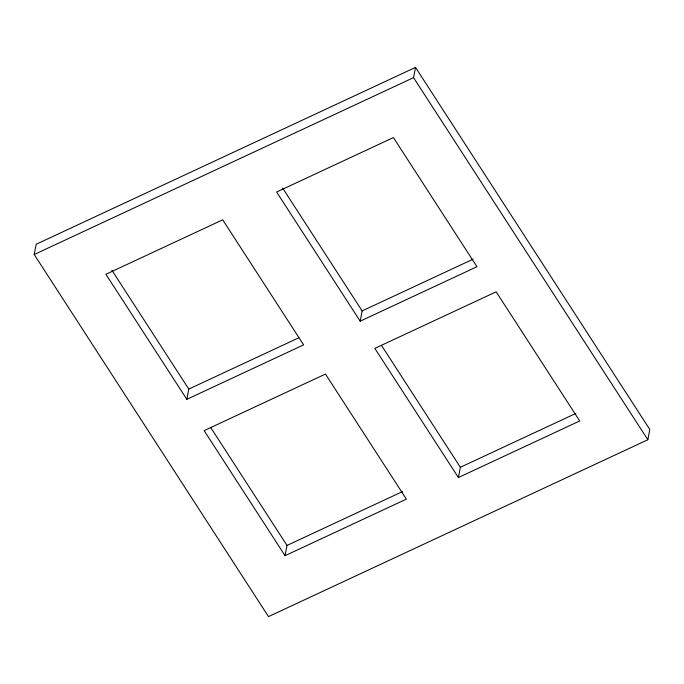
<?xml version="1.0" encoding="UTF-8"?>
<svg xmlns="http://www.w3.org/2000/svg" width="684" height="684" viewBox="0 0 684 684"><rect width="100%" height="100%" fill="white"/><g stroke="black" fill="none" stroke-linecap="round" stroke-linejoin="round"><path stroke-width="1.03" d="M34.2 254.516L36.158 244.265L415.504 67.391L649.8 429.484L647.842 439.735L268.496 616.609L34.2 254.516L413.555 77.643L415.504 67.391M186.835 399.336L105.909 274.275L222.702 219.821L303.628 344.881L186.835 399.336L188.784 389.085L111.911 270.274M285.057 555.69L204.14 430.629L325.456 374.062L406.373 499.123L285.057 555.69L287.006 545.439L210.715 427.526M360.177 321.172L276.61 192.024L393.403 137.57L476.97 266.717L360.177 321.172L362.127 310.921L282.629 188.057M458.4 477.526L374.832 348.387L496.156 291.82L579.716 420.968L458.4 477.526L460.349 467.283L381.433 345.309M188.784 389.085L298.822 337.776M362.127 310.921L473.131 259.168M287.006 545.439L402.551 491.565M460.349 467.283L575.894 413.41M413.555 77.643L647.842 439.735"/></g></svg>
